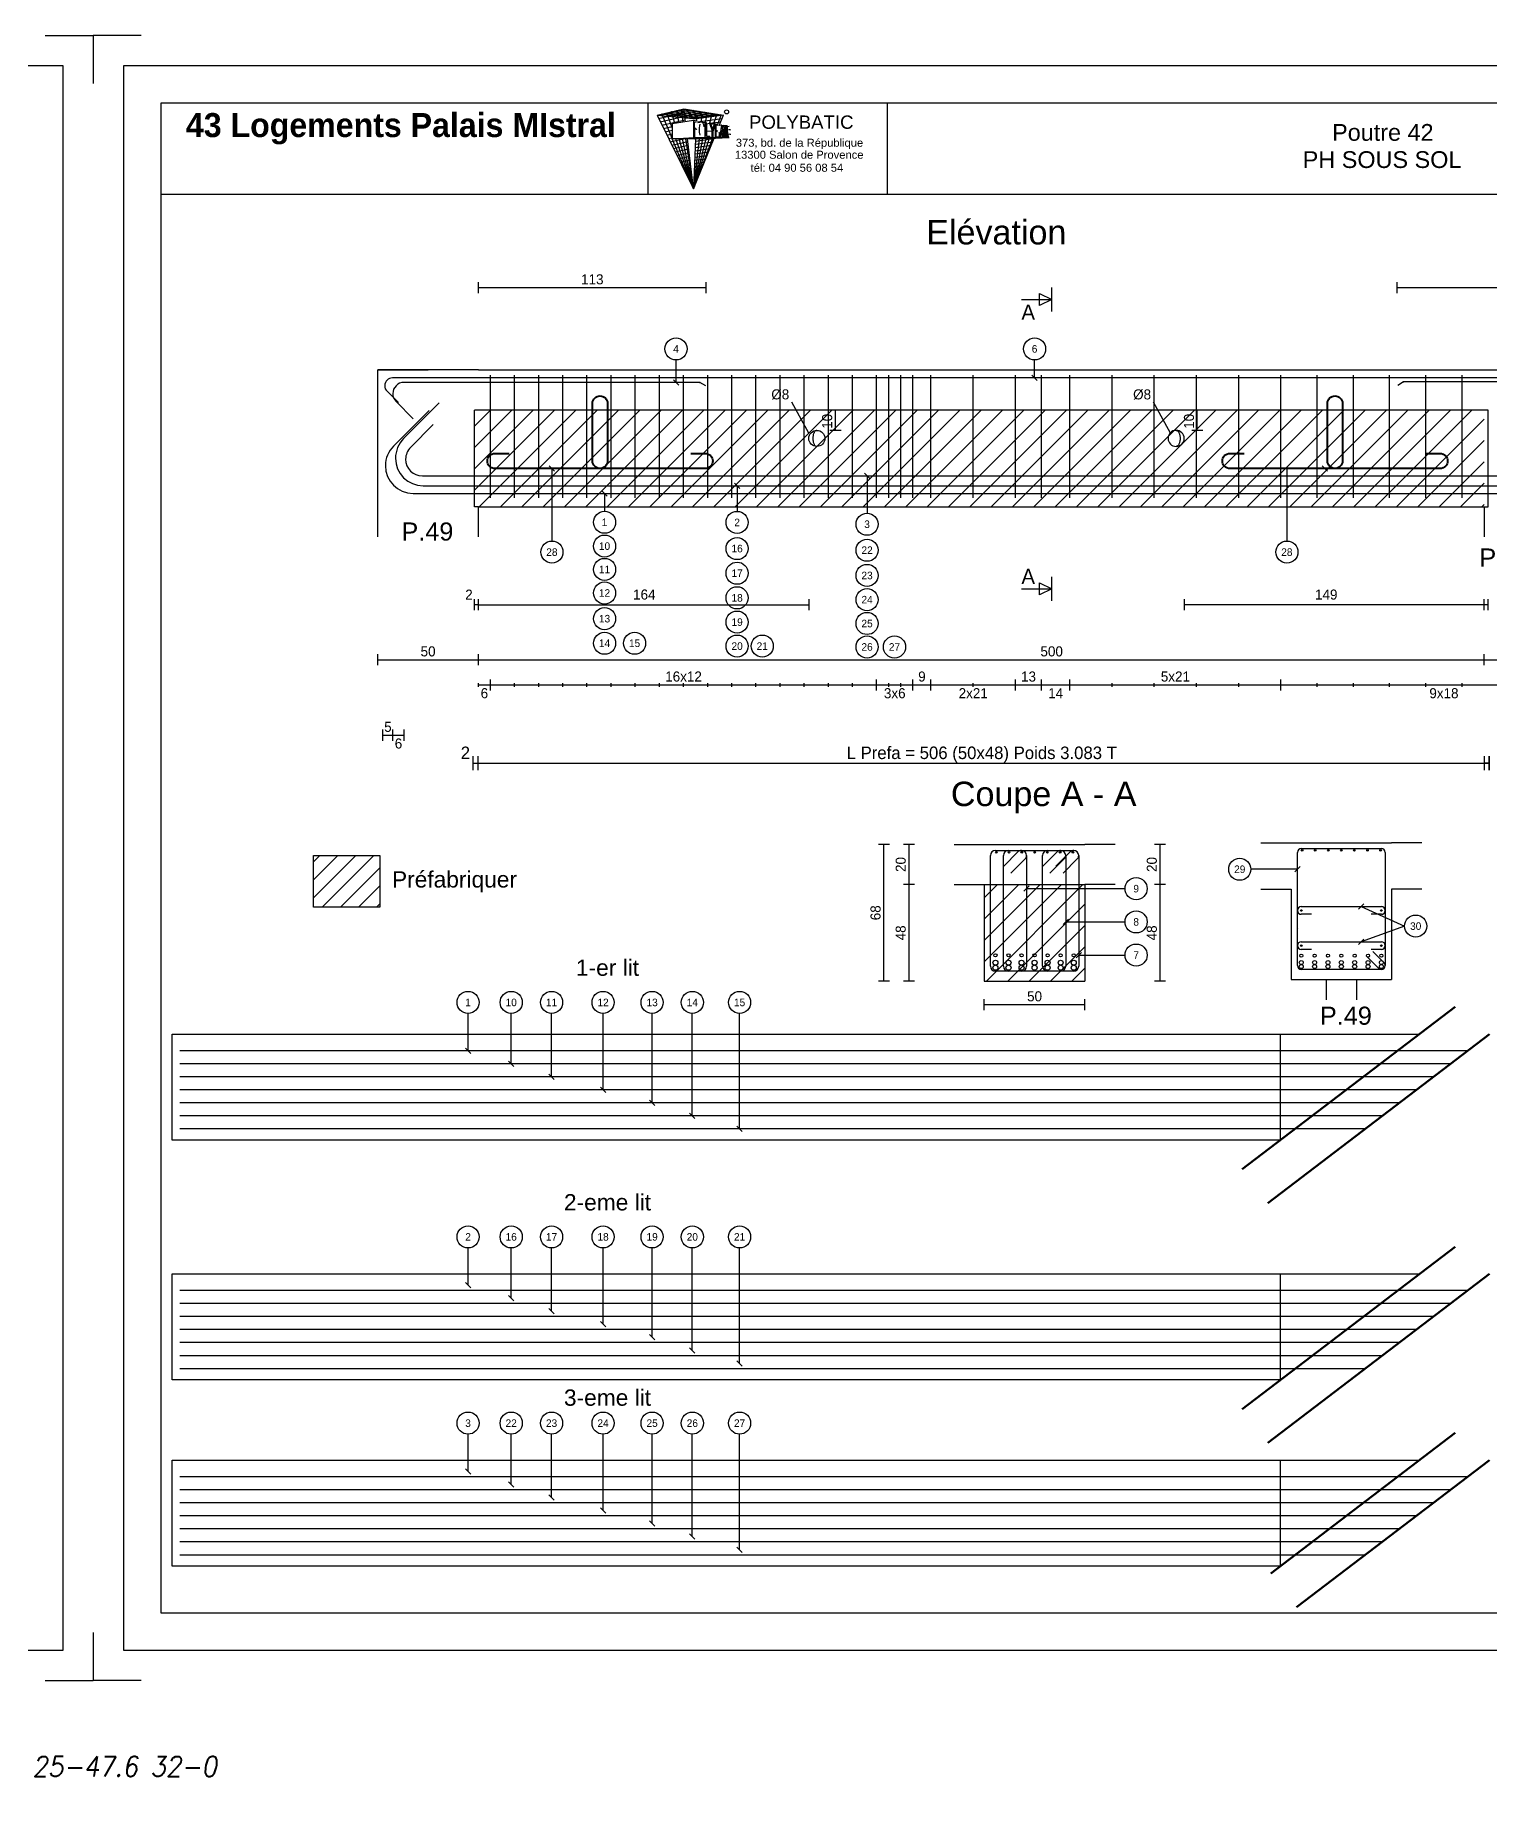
# Model space of a CAD drawing. Extents: x -12912 to 27386, y 1818 to 8189.
# Drawn here: x 22699 to 23422, y 3103 to 3986 of the extents above; entities that cross this region are included whole.
import ezdxf
from ezdxf.enums import TextEntityAlignment as Align

# ---------------------------------------------------------------- set-up
doc = ezdxf.new("R2010")
doc.units = 0
doc.header["$MEASUREMENT"] = 0
doc.linetypes.add('CONTINUE', pattern=[0])
doc.linetypes.add('MEDIUM_DASH', pattern=[0.5, 0.35, -0.15])
doc.layers.get('0').update_dxf_attribs({"linetype": 'CONTINUOUS'})
for name, color, linetype in [('1', 7, 'CONTINUOUS'), ('104', 7, 'CONTINUOUS'), ('173', 7, 'CONTINUOUS'), ('5', 7, 'CONTINUOUS'), ('6', 7, 'CONTINUOUS'), ('7', 7, 'CONTINUOUS'), ('GO-CARTOUCHE', 7, 'CONTINUOUS'), ('GO-TEXTE', 9, 'CONTINUOUS'), ('PYC-HACHURE', 7, 'CONTINUOUS'), ('RDC COFFRAGE', 7, 'CONTINUOUS'), ('STR_TXT', 102, 'CONTINUOUS')]:
    doc.layers.add(name, color=color, linetype=linetype)
doc.layers.add('PYC- HACHURES', color=7, linetype='CONTINUOUS', lineweight=18)
doc.layers.add('STR_VOILES', color=6, linetype='CONTINUOUS', lineweight=70)
doc.styles.add('ARIAL', font='ARIAL.TTF')
doc.styles.add('Tableau', font='romans.shx', dxfattribs={"width": 0.9, "oblique": 10})
doc.styles.add('TEXTEBA', font='ARIAL.TTF')
pattern_1 = [(45, (-772.6715, -0.885), (-5.3033009, 5.3033009), [])]

# ---------------------------------------------------------------- blocks, each defined once
blk = doc.blocks.new('A$C20507BFC')
at = {"layer": 'RDC COFFRAGE', "color": 5, "linetype": 'CONTINUE', "lineweight": 40, "ltscale": 0.01}
for points in [[(56, 36.05), (56, 36.05)], [(52.25, 32.3), (52.25, 3.75)], [(59.75, 3.75), (59.75, 32.3)], [(0, 3.75), (0, 3.75)], [(10.84, 7.49), (3.75, 7.49)], [(108.25, 7.49), (101.16, 7.49)], [(112, 3.75), (112, 3.75)], [(3.75, 0), (56, 0)], [(56, 0), (108.25, 0)]]:
    blk.add_lwpolyline(points, dxfattribs=at)
for centre, start, end in [((56, 32.3), 90, 180), ((56, 32.3), 0, 90), ((3.75, 3.75), 90, 180), ((3.75, 3.75), 180, 270), ((56, 3.75), 180, 270), ((56, 3.75), 270, 0), ((108.25, 3.75), 0, 90), ((108.25, 3.75), 270, 0)]:
    blk.add_arc(centre, 3.75, start, end, dxfattribs=at)
blk = doc.blocks.new('A$C2346579C')
at = {"layer": '173', "color": 173}
for points in [[(0, 1.9), (0, 1.9)], [(1.9, 3.8), (41.69, 3.8)], [(43.59, 1.9), (43.59, 1.9)], [(6.9, 0), (1.9, 0)], [(41.69, 0), (36.69, 0)]]:
    blk.add_lwpolyline(points, dxfattribs=at)
for centre, start, end in [((1.9, 1.9), 90, 180), ((1.9, 1.9), 180, 270), ((41.69, 1.9), 0, 90), ((41.69, 1.9), 270, 0)]:
    blk.add_arc(centre, 1.9, start, end, dxfattribs=at)
blk = doc.blocks.new('A$C5E66155F')
at = {"layer": '7', "color": 7}
for points in [[(2.01, 4.39), (2, 4)], [(2, 4), (2.01, 3.61)], [(2.04, 4.78), (2.01, 4.39)], [(2.01, 3.61), (2.04, 3.22)], [(2.09, 5.16), (2.04, 4.78)], [(2.04, 3.22), (2.09, 2.84)], [(2.15, 5.53), (2.09, 5.16)], [(2.09, 2.84), (2.15, 2.47)], [(2.24, 5.89), (2.15, 5.53)], [(2.15, 2.47), (2.24, 2.11)], [(2.34, 6.22), (2.24, 5.89)], [(2.24, 2.11), (2.34, 1.78)], [(2.45, 6.54), (2.34, 6.22)], [(2.34, 1.78), (2.45, 1.46)], [(2.59, 6.83), (2.45, 6.54)], [(2.45, 1.46), (2.59, 1.17)], [(2.73, 7.09), (2.59, 6.83)], [(2.59, 1.17), (2.73, 0.91)], [(2.89, 7.33), (2.73, 7.09)], [(2.73, 0.91), (2.89, 0.67)], [(3.06, 7.53), (2.89, 7.33)], [(2.89, 0.67), (3.06, 0.47)], [(3.23, 7.7), (3.06, 7.53)], [(3.06, 0.47), (3.23, 0.3)], [(3.42, 7.83), (3.23, 7.7)], [(3.23, 0.3), (3.42, 0.17)], [(3.61, 7.92), (3.42, 7.83)], [(3.42, 0.17), (3.61, 0.08)], [(3.8, 7.98), (3.61, 7.92)], [(3.61, 0.08), (3.8, 0.02)], [(4, 8), (3.8, 7.98)], [(3.8, 0.02), (4, 0)]]:
    blk.add_lwpolyline(points, dxfattribs=at)
blk.add_circle((4, 4), 4, dxfattribs=at)
blk = doc.blocks.new('Smallsp')
at = {"layer": 'STR_TXT', "linetype": 'Continuous'}
for points in [[(0, 15), (0, -15)], [(-30, 0), (40, 0)]]:
    blk.add_lwpolyline(points, dxfattribs=at)
at = {"layer": 'STR_TXT', "linetype": 'Continuous', "style": 'Tableau', "oblique": 10, "width": 0.9}
for s, p in [('HA', (-23.6, 1.89)), ('AD', (-22.2, -13.94))]:
    blk.add_text(s, height=10, dxfattribs=at).set_placement(p)
for tag, p in [('SPAD', (1.4, 1.89)), ('SPHA', (1.4, -14.11))]:
    blk.add_attdef(tag, p, '', height=10, dxfattribs=at)

msp = doc.modelspace()

# ---------------------------------------------------------------- hatches: boundary and pattern name
at = {"layer": 'PYC- HACHURES', "lineweight": 15}
h = msp.add_hatch(dxfattribs=at)
h.set_pattern_fill('ANSI31', color=104, scale=60, style=0)
h.set_pattern_definition(pattern_1)
h.paths.add_polyline_path([(23419.486, 3751.261), (23419.486, 3799.261), (22917.486, 3799.261), (22917.486, 3751.261)])
h = msp.add_hatch(dxfattribs=at)
h.set_pattern_fill('ANSI31', color=104, scale=2, style=0)
h.set_pattern_definition([(45, (23042.8976, 5010.498), (-4.490128, 4.490128), [])])
h.paths.add_polyline_path([(22870.504, 3577.924), (22837.583, 3577.924), (22837.583, 3552.273), (22870.504, 3552.273)])
h = msp.add_hatch(dxfattribs=at)
h.set_pattern_fill('ANSI31', color=104, scale=60, style=0)
h.set_pattern_definition(pattern_1)
h.paths.add_polyline_path([(23220.986, 3563.503), (23170.986, 3563.503), (23170.986, 3515.503), (23220.986, 3515.503)])

# ---------------------------------------------------------------- linework, layer by layer
for p, q in [((22704.199, 3985.504), (22728.006, 3985.504)), ((22704.199, 3985.504), (22728.006, 3985.504)), ((22728.006, 3985.504), (22728.006, 3961.697)), ((22751.813, 3985.504), (22728.006, 3985.504)), ((22728.006, 3985.504), (22728.006, 3961.697)), ((22728.006, 3985.504), (22728.006, 3961.697)), ((22728.006, 3985.504), (22728.006, 3961.697)), ((22728.006, 3191.811), (22728.006, 3168.004)), ((22728.006, 3191.811), (22728.006, 3168.004)), ((22728.006, 3191.811), (22728.006, 3168.004)), ((22728.006, 3191.811), (22728.006, 3168.004)), ((22704.199, 3168.004), (22728.006, 3168.004)), ((22704.199, 3168.004), (22728.006, 3168.004)), ((22751.813, 3168.004), (22728.006, 3168.004))]:
    msp.add_line(p, q)
at = {"color": 7, "linetype": 'Continuous'}
for p, q in [((23341.002, 3516.265), (23341.002, 3506.293)), ((23355.964, 3516.265), (23355.964, 3506.293))]:
    msp.add_line(p, q, dxfattribs=at)
at = {"layer": '1', "color": 1}
for p, q in [((23411.298, 3480.956), (22771.116, 3480.956)), ((23402.792, 3474.473), (22771.116, 3474.473)), ((23394.286, 3467.99), (22771.116, 3467.99)), ((23385.78, 3461.506), (22771.116, 3461.506)), ((23377.274, 3455.023), (22771.116, 3455.023)), ((23368.768, 3448.54), (22771.116, 3448.54)), ((23360.262, 3442.056), (22771.116, 3442.056)), ((23411.298, 3361.782), (22771.116, 3361.782)), ((23402.792, 3355.298), (22771.116, 3355.298)), ((23394.286, 3348.815), (22771.116, 3348.815)), ((23385.78, 3342.332), (22771.116, 3342.332)), ((23377.274, 3335.848), (22771.116, 3335.848)), ((23368.768, 3329.365), (22771.116, 3329.365)), ((23360.262, 3322.882), (22771.116, 3322.882)), ((23411.298, 3269.201), (22771.116, 3269.201)), ((23402.792, 3262.718), (22771.116, 3262.718)), ((23394.286, 3256.234), (22771.116, 3256.234)), ((23385.78, 3249.751), (22771.116, 3249.751)), ((23377.274, 3243.268), (22771.116, 3243.268)), ((23368.768, 3236.784), (22771.116, 3236.784)), ((23360.262, 3230.301), (22771.116, 3230.301))]:
    msp.add_line(p, q, dxfattribs=at)
for points in [[(22899.991, 3802.862), (22882.314, 3785.184)], [(22894.991, 3799.112), (22877.314, 3781.434)], [(22897.081, 3792.094), (22885.767, 3780.78)], [(22873.286, 3771.711), (22873.286, 3771.711)], [(22878.286, 3775.461), (22878.286, 3775.461)], [(22883.336, 3774.911), (22883.336, 3774.911)], [(22891.636, 3766.611), (23500.336, 3766.611)], [(22892.036, 3761.711), (23499.936, 3761.711)], [(22887.036, 3757.961), (23504.936, 3757.961)]]:
    msp.add_lwpolyline(points, dxfattribs=at)
for centre, radius in [((23176.536, 3528.353), 0.8), ((23183.02, 3528.353), 0.8), ((23189.503, 3528.353), 0.8), ((23195.986, 3528.353), 0.8), ((23202.47, 3528.353), 0.8), ((23208.953, 3528.353), 0.8), ((23215.436, 3528.353), 0.8), ((23328.583, 3528.165), 0.8), ((23335.216, 3528.165), 0.8), ((23341.85, 3528.165), 0.8), ((23348.483, 3528.165), 0.8), ((23355.116, 3528.165), 0.8), ((23361.75, 3528.165), 0.8), ((23368.383, 3528.165), 0.8), ((23176.536, 3524.703), 1.25), ((23176.536, 3522.203), 1.25), ((23183.02, 3524.703), 1.25), ((23183.02, 3522.203), 1.25), ((23189.503, 3524.703), 1.25), ((23189.503, 3522.203), 1.25), ((23195.986, 3524.703), 1.25), ((23195.986, 3522.203), 1.25), ((23202.47, 3524.703), 1.25), ((23202.47, 3522.203), 1.25), ((23208.953, 3524.703), 1.25), ((23208.953, 3522.203), 1.25), ((23215.436, 3524.703), 1.25), ((23215.436, 3522.203), 1.25), ((23328.583, 3524.765), 1), ((23328.583, 3522.765), 1), ((23335.216, 3524.765), 1), ((23335.216, 3522.765), 1), ((23341.85, 3524.765), 1), ((23341.85, 3522.765), 1), ((23348.483, 3524.765), 1), ((23348.483, 3522.765), 1), ((23355.116, 3524.765), 1), ((23355.116, 3522.765), 1), ((23361.75, 3524.765), 1), ((23361.75, 3522.765), 1), ((23368.383, 3524.765), 1), ((23368.383, 3522.765), 1)]:
    msp.add_circle(centre, radius, dxfattribs=at)
for centre, radius, start, end in [((22892.036, 3775.461), 13.75, 135, 180), ((22887.036, 3771.711), 13.75, 135, 180), ((22891.636, 3774.911), 8.3, 135, 180), ((22887.036, 3771.711), 13.75, 180, 270), ((22892.036, 3775.461), 13.75, 180, 270), ((22891.636, 3774.911), 8.3, 180, 270)]:
    msp.add_arc(centre, radius, start, end, dxfattribs=at)
at = {"layer": '104', "color": 104}
for points in [[(23204.486, 3854.269), (23198.486, 3851.269), (23198.486, 3857.269), (23204.486, 3854.269)], [(23204.486, 3710.511), (23198.486, 3707.511), (23198.486, 3713.511), (23204.486, 3710.511)]]:
    msp.add_lwpolyline(points, close=True, dxfattribs=at)
for points in [[(23204.486, 3848.269), (23204.486, 3860.269)], [(23189.486, 3854.269), (23204.486, 3854.269)], [(23204.486, 3704.511), (23204.486, 3716.511)], [(23189.486, 3710.511), (23204.486, 3710.511)]]:
    msp.add_lwpolyline(points, dxfattribs=at)
at = {"layer": '173', "color": 173}
for points in [[(22872.936, 3811.461), (22872.936, 3811.461)], [(23515.136, 3815.361), (22876.836, 3815.361)], [(22925.486, 3755.711), (22925.486, 3816.761)], [(22937.486, 3755.711), (22937.486, 3816.761)], [(22949.486, 3755.711), (22949.486, 3816.761)], [(22961.486, 3755.711), (22961.486, 3816.761)], [(22973.486, 3755.711), (22973.486, 3816.761)], [(22985.486, 3755.711), (22985.486, 3816.761)], [(22997.486, 3755.711), (22997.486, 3816.761)], [(23009.486, 3755.711), (23009.486, 3816.761)], [(23021.486, 3755.711), (23021.486, 3816.761)], [(23033.486, 3755.711), (23033.486, 3816.761)], [(23045.486, 3755.711), (23045.486, 3816.761)], [(23057.486, 3755.711), (23057.486, 3816.761)], [(23069.486, 3755.711), (23069.486, 3816.761)], [(23081.486, 3755.711), (23081.486, 3816.761)], [(23093.486, 3755.711), (23093.486, 3816.761)], [(23105.486, 3755.711), (23105.486, 3816.761)], [(23117.486, 3755.711), (23117.486, 3816.761)], [(23123.486, 3755.711), (23123.486, 3816.761)], [(23129.486, 3755.711), (23129.486, 3816.761)], [(23135.486, 3755.711), (23135.486, 3816.761)], [(23144.486, 3755.711), (23144.486, 3816.761)], [(23165.486, 3755.711), (23165.486, 3816.761)], [(23186.486, 3755.711), (23186.486, 3816.761)], [(23199.486, 3755.711), (23199.486, 3816.761)], [(23213.486, 3755.711), (23213.486, 3816.761)], [(23234.486, 3755.711), (23234.486, 3816.761)], [(23255.486, 3755.711), (23255.486, 3816.761)], [(23276.486, 3755.711), (23276.486, 3816.761)], [(23297.486, 3755.711), (23297.486, 3816.761)], [(23318.486, 3755.711), (23318.486, 3816.761)], [(23336.486, 3755.711), (23336.486, 3816.761)], [(23354.486, 3755.711), (23354.486, 3816.761)], [(23372.486, 3755.711), (23372.486, 3816.761)], [(23390.486, 3755.711), (23390.486, 3816.761)], [(23408.486, 3755.711), (23408.486, 3816.761)], [(22874.079, 3808.704), (22879.736, 3803.047)], [(23174.036, 3522.953), (23174.036, 3578.003)], [(23176.536, 3580.503), (23215.436, 3580.503)], [(23180.52, 3522.953), (23180.52, 3578.003)], [(23180.664, 3572.7), (23187.735, 3579.771)], [(23183.02, 3580.503), (23189.503, 3580.503)], [(23191.271, 3576.235), (23184.2, 3569.164)], [(23189.503, 3580.503), (23189.503, 3580.503)], [(23192.003, 3578.003), (23192.003, 3522.953)], [(23192.003, 3578.003), (23192.003, 3578.003)], [(23199.97, 3522.953), (23199.97, 3578.003)], [(23200.114, 3572.7), (23207.185, 3579.771)], [(23202.47, 3580.503), (23208.953, 3580.503)], [(23210.721, 3576.235), (23203.65, 3569.164)], [(23206.598, 3572.7), (23213.669, 3579.771)], [(23208.953, 3580.503), (23208.953, 3580.503)], [(23217.204, 3576.235), (23210.133, 3569.164)], [(23211.453, 3578.003), (23211.453, 3522.953)], [(23211.453, 3578.003), (23211.453, 3578.003)], [(23215.436, 3580.503), (23215.436, 3580.503)], [(23217.936, 3578.003), (23217.936, 3522.953)], [(23217.936, 3578.003), (23217.936, 3578.003)], [(23326.683, 3523.265), (23326.683, 3579.465)], [(23328.583, 3581.365), (23368.383, 3581.365)], [(23335.216, 3581.365), (23335.216, 3581.365)], [(23341.85, 3581.365), (23341.85, 3581.365)], [(23348.483, 3581.365), (23348.483, 3581.365)], [(23355.116, 3581.365), (23355.116, 3581.365)], [(23361.75, 3581.365), (23361.75, 3581.365)], [(23368.383, 3581.365), (23368.383, 3581.365)], [(23370.283, 3579.465), (23370.283, 3523.265)], [(23370.283, 3579.465), (23370.283, 3579.465)], [(23327.357, 3541.576), (23327.357, 3541.576)], [(23369.726, 3524.609), (23364.07, 3530.266)], [(23215.436, 3520.453), (23176.536, 3520.453)], [(23189.503, 3520.453), (23183.02, 3520.453)], [(23208.953, 3520.453), (23202.47, 3520.453)], [(23368.383, 3521.365), (23328.583, 3521.365)], [(23335.216, 3521.365), (23335.216, 3521.365)], [(23341.85, 3521.365), (23341.85, 3521.365)], [(23348.483, 3521.365), (23348.483, 3521.365)], [(23355.116, 3521.365), (23355.116, 3521.365)], [(23361.383, 3527.579), (23367.039, 3521.922)], [(23361.75, 3521.365), (23361.75, 3521.365)]]:
    msp.add_lwpolyline(points, dxfattribs=at)
for centre in [(23176.936, 3579.603), (23183.286, 3579.603), (23189.636, 3579.603), (23195.986, 3579.603), (23202.336, 3579.603), (23208.686, 3579.603), (23215.036, 3579.603), (23328.983, 3580.565), (23335.483, 3580.565), (23341.983, 3580.565), (23348.483, 3580.565), (23354.983, 3580.565), (23361.483, 3580.565), (23367.983, 3580.565), (23328.583, 3550.639), (23368.373, 3550.639), (23328.583, 3533.201), (23368.373, 3533.201)]:
    msp.add_circle(centre, 0.4, dxfattribs=at)
for centre, radius, start, end in [((22876.836, 3811.461), 3.9, 90, 180), ((22876.836, 3811.461), 3.9, 180, 225), ((23176.536, 3578.003), 2.5, 90, 180), ((23183.02, 3578.003), 2.5, 90, 180), ((23189.503, 3578.003), 2.5, 90, 135), ((23189.503, 3578.003), 2.5, 0, 90), ((23189.503, 3578.003), 2.5, 315, 0), ((23202.47, 3578.003), 2.5, 90, 180), ((23208.953, 3578.003), 2.5, 90, 135), ((23208.953, 3578.003), 2.5, 0, 90), ((23208.953, 3578.003), 2.5, 315, 0), ((23215.436, 3578.003), 2.5, 90, 135), ((23215.436, 3578.003), 2.5, 0, 90), ((23215.436, 3578.003), 2.5, 315, 0), ((23328.583, 3579.465), 1.9, 90, 180), ((23368.383, 3579.465), 1.9, 0, 90), ((23176.536, 3522.953), 2.5, 180, 270), ((23183.02, 3522.953), 2.5, 180, 270), ((23189.503, 3522.953), 2.5, 270, 0), ((23202.47, 3522.953), 2.5, 180, 270), ((23208.953, 3522.953), 2.5, 270, 0), ((23215.436, 3522.953), 2.5, 270, 0), ((23328.583, 3523.265), 1.9, 180, 270), ((23368.383, 3523.265), 1.9, 225, 270), ((23368.383, 3523.265), 1.9, 270, 0), ((23368.383, 3523.265), 1.9, 0, 45)]:
    msp.add_arc(centre, radius, start, end, dxfattribs=at)
at = {"layer": '5', "color": 5}
for p, q in [((23075.084, 3803.387), (23083.572, 3788.002)), ((23254.95, 3803.387), (23263.438, 3788.002)), ((23083.751, 3705.367), (23083.751, 3699.867)), ((23270.352, 3705.367), (23270.352, 3699.867)), ((22919.486, 3702.617), (22917.486, 3702.617)), ((22919.486, 3702.617), (23083.751, 3702.617)), ((23419.486, 3702.617), (23270.352, 3702.617)), ((23421.486, 3702.617), (23419.486, 3702.617))]:
    msp.add_line(p, q, dxfattribs=at)
for points in [[(22919.486, 3857.428), (22919.486, 3862.928)], [(22919.486, 3860.178), (23032.783, 3860.178)], [(23032.783, 3857.428), (23032.783, 3862.928)], [(23376.19, 3857.428), (23376.19, 3862.928)], [(23376.19, 3860.178), (23489.486, 3860.178)], [(23029.504, 3813.111), (22882.536, 3813.111)], [(23032.483, 3811.392), (23029.504, 3813.111)], [(23379.469, 3813.311), (23376.49, 3811.592)], [(23509.436, 3813.311), (23379.469, 3813.311)], [(22876.936, 3807.511), (22876.936, 3807.511)], [(22878.577, 3803.552), (22887.062, 3795.066)], [(23099.766, 3799.261), (23094.266, 3799.261)], [(23097.016, 3789.261), (23097.016, 3799.261)], [(23279.632, 3799.261), (23274.132, 3799.261)], [(23276.882, 3789.261), (23276.882, 3799.261)], [(23099.766, 3789.261), (23094.266, 3789.261)], [(23279.632, 3789.261), (23274.132, 3789.261)], [(22917.486, 3699.867), (22917.486, 3705.367)], [(22919.486, 3699.867), (22919.486, 3705.367)], [(23419.486, 3699.867), (23419.486, 3705.367)], [(23421.486, 3699.867), (23421.486, 3705.367)], [(22869.486, 3672.52), (22869.486, 3678.02)], [(22869.486, 3675.27), (22919.486, 3675.27)], [(22919.486, 3672.52), (22919.486, 3678.02)], [(22919.486, 3675.27), (23489.486, 3675.27)], [(23419.486, 3672.52), (23419.486, 3678.02)], [(22919.486, 3661.854), (22919.486, 3663.687)], [(22919.486, 3662.77), (22925.486, 3662.77)], [(22925.486, 3660.02), (22925.486, 3665.52)], [(22925.486, 3661.854), (22925.486, 3663.687)], [(22925.486, 3662.77), (22937.486, 3662.77)], [(22925.486, 3662.77), (23117.486, 3662.77)], [(22937.486, 3661.854), (22937.486, 3663.687)], [(22937.486, 3662.77), (22949.486, 3662.77)], [(22949.486, 3661.854), (22949.486, 3663.687)], [(22949.486, 3662.77), (22961.486, 3662.77)], [(22961.486, 3661.854), (22961.486, 3663.687)], [(22961.486, 3662.77), (22973.486, 3662.77)], [(22973.486, 3661.854), (22973.486, 3663.687)], [(22973.486, 3662.77), (22985.486, 3662.77)], [(22985.486, 3661.854), (22985.486, 3663.687)], [(22985.486, 3662.77), (22997.486, 3662.77)], [(22997.486, 3661.854), (22997.486, 3663.687)], [(22997.486, 3662.77), (23009.486, 3662.77)], [(23009.486, 3661.854), (23009.486, 3663.687)], [(23009.486, 3662.77), (23021.486, 3662.77)], [(23021.486, 3661.854), (23021.486, 3663.687)], [(23021.486, 3662.77), (23033.486, 3662.77)], [(23033.486, 3661.854), (23033.486, 3663.687)], [(23033.486, 3662.77), (23045.486, 3662.77)], [(23045.486, 3661.854), (23045.486, 3663.687)], [(23045.486, 3662.77), (23057.486, 3662.77)], [(23057.486, 3661.854), (23057.486, 3663.687)], [(23057.486, 3662.77), (23069.486, 3662.77)], [(23069.486, 3661.854), (23069.486, 3663.687)], [(23069.486, 3662.77), (23081.486, 3662.77)], [(23081.486, 3661.854), (23081.486, 3663.687)], [(23081.486, 3662.77), (23093.486, 3662.77)], [(23093.486, 3661.854), (23093.486, 3663.687)], [(23093.486, 3662.77), (23105.486, 3662.77)], [(23105.486, 3661.854), (23105.486, 3663.687)], [(23105.486, 3662.77), (23117.486, 3662.77)], [(23117.486, 3660.02), (23117.486, 3665.52)], [(23117.486, 3661.854), (23117.486, 3663.687)], [(23117.486, 3662.77), (23123.486, 3662.77)], [(23117.486, 3662.77), (23135.486, 3662.77)], [(23123.486, 3661.854), (23123.486, 3663.687)], [(23123.486, 3662.77), (23129.486, 3662.77)], [(23129.486, 3661.854), (23129.486, 3663.687)], [(23129.486, 3662.77), (23135.486, 3662.77)], [(23135.486, 3660.02), (23135.486, 3665.52)], [(23135.486, 3661.854), (23135.486, 3663.687)], [(23135.486, 3662.77), (23144.486, 3662.77)], [(23144.486, 3660.02), (23144.486, 3665.52)], [(23144.486, 3661.854), (23144.486, 3663.687)], [(23144.486, 3662.77), (23165.486, 3662.77)], [(23144.486, 3662.77), (23186.486, 3662.77)], [(23165.486, 3661.854), (23165.486, 3663.687)], [(23165.486, 3662.77), (23186.486, 3662.77)], [(23186.486, 3660.02), (23186.486, 3665.52)], [(23186.486, 3661.854), (23186.486, 3663.687)], [(23186.486, 3662.77), (23199.486, 3662.77)], [(23199.486, 3660.02), (23199.486, 3665.52)], [(23199.486, 3661.854), (23199.486, 3663.687)], [(23199.486, 3662.77), (23213.486, 3662.77)], [(23213.486, 3660.02), (23213.486, 3665.52)], [(23213.486, 3661.854), (23213.486, 3663.687)], [(23213.486, 3662.77), (23234.486, 3662.77)], [(23213.486, 3662.77), (23318.486, 3662.77)], [(23234.486, 3661.854), (23234.486, 3663.687)], [(23234.486, 3662.77), (23255.486, 3662.77)], [(23255.486, 3661.854), (23255.486, 3663.687)], [(23255.486, 3662.77), (23276.486, 3662.77)], [(23276.486, 3661.854), (23276.486, 3663.687)], [(23276.486, 3662.77), (23297.486, 3662.77)], [(23297.486, 3661.854), (23297.486, 3663.687)], [(23297.486, 3662.77), (23318.486, 3662.77)], [(23318.486, 3660.02), (23318.486, 3665.52)], [(23318.486, 3661.854), (23318.486, 3663.687)], [(23318.486, 3662.77), (23336.486, 3662.77)], [(23318.486, 3662.77), (23480.486, 3662.77)], [(23336.486, 3661.854), (23336.486, 3663.687)], [(23336.486, 3662.77), (23354.486, 3662.77)], [(23354.486, 3661.854), (23354.486, 3663.687)], [(23354.486, 3662.77), (23372.486, 3662.77)], [(23372.486, 3661.854), (23372.486, 3663.687)], [(23372.486, 3662.77), (23390.486, 3662.77)], [(23390.486, 3661.854), (23390.486, 3663.687)], [(23390.486, 3662.77), (23408.486, 3662.77)], [(23408.486, 3661.854), (23408.486, 3663.687)], [(23408.486, 3662.77), (23426.486, 3662.77)], [(22872.036, 3635.02), (22872.036, 3640.52)], [(22872.036, 3637.77), (22877.036, 3637.77)], [(22877.036, 3635.02), (22877.036, 3640.52)], [(22877.036, 3637.77), (22882.536, 3637.77)], [(22882.536, 3635.02), (22882.536, 3640.52)], [(23123.82, 3583.503), (23118.32, 3583.503)], [(23121.07, 3515.503), (23121.07, 3583.503)], [(23136.32, 3583.503), (23130.82, 3583.503)], [(23133.57, 3563.503), (23133.57, 3583.503)], [(23261.153, 3583.503), (23255.653, 3583.503)], [(23258.403, 3563.503), (23258.403, 3583.503)], [(23136.32, 3563.503), (23130.82, 3563.503)], [(23133.57, 3515.503), (23133.57, 3563.503)], [(23261.153, 3563.503), (23255.653, 3563.503)], [(23258.403, 3515.503), (23258.403, 3563.503)], [(23123.82, 3515.503), (23118.32, 3515.503)], [(23136.32, 3515.503), (23130.82, 3515.503)], [(23261.153, 3515.503), (23255.653, 3515.503)], [(23170.986, 3501.086), (23170.986, 3506.586)], [(23170.986, 3503.836), (23220.986, 3503.836)], [(23220.986, 3501.086), (23220.986, 3506.586)]]:
    msp.add_lwpolyline(points, dxfattribs=at)
for start, end in [(90, 180), (180, 225)]:
    msp.add_arc((22882.536, 3807.511), 5.6, start, end, dxfattribs=at)
for p in [(23029.504, 3813.111), (23379.469, 3813.311)]:
    msp.add_point(p, dxfattribs=at)
at = {"layer": '6', "color": 6}
for points in [[(23017.758, 3813.111), (23017.758, 3824.261)], [(23195.986, 3815.361), (23195.986, 3824.261)], [(23016.432, 3814.437), (23019.084, 3811.786)], [(23194.661, 3816.687), (23197.312, 3814.036)], [(22957.369, 3768.974), (22954.717, 3771.626)], [(22956.043, 3770.3), (22956.043, 3734.261)], [(23114.042, 3765.286), (23111.39, 3767.937)], [(23321.407, 3770.3), (23321.407, 3734.261)], [(23341.607, 3768.974), (23338.956, 3771.626)], [(22983.532, 3756.636), (22980.88, 3759.287)], [(23049.449, 3760.386), (23046.798, 3763.037)], [(23048.123, 3761.711), (23048.123, 3749.012)], [(23112.716, 3766.611), (23112.716, 3748.108)], [(22982.206, 3757.961), (22982.206, 3749.089)], [(23326.683, 3571.13), (23303.483, 3571.13)], [(23325.357, 3569.804), (23328.009, 3572.456)], [(23193.329, 3562.814), (23190.677, 3560.162)], [(23192.003, 3561.488), (23240.986, 3561.488)], [(23359.689, 3553.865), (23357.037, 3551.213)], [(23358.363, 3552.539), (23379.957, 3542.781)], [(23212.779, 3546.299), (23210.127, 3543.647)], [(23211.453, 3544.973), (23240.986, 3544.973)], [(23379.957, 3542.781), (23358.325, 3535.101)], [(23219.262, 3529.784), (23216.611, 3527.132)], [(23359.689, 3536.427), (23357.037, 3533.776)], [(23217.936, 3528.458), (23240.986, 3528.458)], [(22914.366, 3480.956), (22914.366, 3499.441)], [(22935.805, 3474.473), (22935.805, 3499.441)], [(22955.875, 3467.99), (22955.875, 3499.441)], [(22981.484, 3461.506), (22981.484, 3499.441)], [(23005.871, 3455.023), (23005.871, 3499.441)], [(23025.851, 3448.54), (23025.851, 3499.441)], [(23049.343, 3442.056), (23049.343, 3499.441)], [(22915.692, 3479.631), (22913.041, 3482.282)], [(22937.131, 3473.147), (22934.479, 3475.799)], [(22957.201, 3466.664), (22954.549, 3469.315)], [(22982.809, 3460.181), (22980.158, 3462.832)], [(23007.197, 3453.697), (23004.546, 3456.349)], [(23027.177, 3447.214), (23024.525, 3449.865)], [(23050.669, 3440.731), (23048.017, 3443.382)], [(22914.366, 3364.44), (22914.366, 3382.925)], [(22935.805, 3357.957), (22935.805, 3382.925)], [(22955.875, 3351.474), (22955.875, 3382.925)], [(22981.484, 3344.99), (22981.484, 3382.925)], [(23005.871, 3338.507), (23005.871, 3382.925)], [(23025.851, 3332.024), (23025.851, 3382.925)], [(23049.343, 3325.54), (23049.343, 3382.925)], [(22915.692, 3363.114), (22913.041, 3365.766)], [(22937.131, 3356.631), (22934.479, 3359.283)], [(22957.201, 3350.148), (22954.549, 3352.799)], [(22982.809, 3343.664), (22980.158, 3346.316)], [(23007.197, 3337.181), (23004.546, 3339.833)], [(23027.177, 3330.698), (23024.525, 3333.349)], [(23050.669, 3324.214), (23048.017, 3326.866)], [(22914.366, 3271.86), (22914.366, 3290.345)], [(22935.805, 3265.376), (22935.805, 3290.345)], [(22955.875, 3258.893), (22955.875, 3290.345)], [(22981.484, 3252.41), (22981.484, 3290.345)], [(23005.871, 3245.926), (23005.871, 3290.345)], [(23025.851, 3239.443), (23025.851, 3290.345)], [(23049.343, 3232.96), (23049.343, 3290.345)], [(22915.692, 3270.534), (22913.041, 3273.185)], [(22937.131, 3264.05), (22934.479, 3266.702)], [(22957.201, 3257.567), (22954.549, 3260.219)], [(22982.809, 3251.084), (22980.158, 3253.735)], [(23007.197, 3244.6), (23004.546, 3247.252)], [(23027.177, 3238.117), (23024.525, 3240.769)], [(23050.669, 3231.634), (23048.017, 3234.285)]]:
    msp.add_lwpolyline(points, dxfattribs=at)
for centre in [(23017.758, 3829.761), (23195.986, 3829.761), (22982.206, 3743.589), (23048.123, 3743.512), (23112.716, 3742.608), (22956.043, 3728.761), (22982.206, 3731.735), (23048.123, 3730.528), (23112.716, 3729.696), (23321.407, 3728.761), (22982.206, 3720.129), (23048.123, 3718.276), (23112.716, 3717.142), (22982.206, 3708.433), (23048.123, 3706.024), (23112.716, 3705.111), (22982.206, 3695.661), (23048.123, 3693.954), (23112.716, 3693.274), (22982.206, 3683.457), (22997.148, 3683.457), (23048.123, 3682.04), (23060.617, 3682.04), (23112.716, 3681.618), (23126.352, 3681.618), (23297.983, 3571.13), (23246.486, 3561.488), (23246.486, 3544.973), (23385.456, 3542.867), (23246.486, 3528.458), (22914.366, 3504.941), (22935.805, 3504.941), (22955.875, 3504.941), (22981.484, 3504.941), (23005.871, 3504.941), (23025.851, 3504.941), (23049.343, 3504.941), (22914.366, 3388.425), (22935.805, 3388.425), (22955.875, 3388.425), (22981.484, 3388.425), (23005.871, 3388.425), (23025.851, 3388.425), (23049.343, 3388.425), (22914.366, 3295.845), (22935.805, 3295.845), (22955.875, 3295.845), (22981.484, 3295.845), (23005.871, 3295.845), (23025.851, 3295.845), (23049.343, 3295.845)]:
    msp.add_circle(centre, 5.5, dxfattribs=at)
at = {"layer": '7', "color": 7, "linetype": 'Continuous'}
msp.add_line((23419.486, 3751.261), (23419.486, 3736.261), dxfattribs=at)
at = {"layer": '7', "color": 7}
for p, q in [((22767.316, 3489.165), (23387.316, 3489.165)), ((22767.316, 3436.506), (22767.316, 3489.165)), ((23318.229, 3436.506), (23318.229, 3489.165)), ((23318.229, 3436.506), (22767.316, 3436.506)), ((22767.316, 3369.99), (23387.316, 3369.99)), ((22767.316, 3317.332), (22767.316, 3369.99)), ((23318.229, 3317.332), (23318.229, 3369.99)), ((23318.229, 3317.332), (22767.316, 3317.332)), ((22767.316, 3277.41), (23387.316, 3277.41)), ((22767.316, 3224.751), (22767.316, 3277.41)), ((23318.229, 3224.751), (23318.229, 3277.41)), ((23318.229, 3224.751), (22767.316, 3224.751))]:
    msp.add_line(p, q, dxfattribs=at)
for points in [[(22919.486, 3819.261), (22869.486, 3819.261)], [(22869.486, 3736.261), (22869.486, 3819.261)], [(22869.486, 3819.261), (22894.486, 3819.261)], [(22919.486, 3819.261), (23489.486, 3819.261)], [(22869.486, 3736.261), (22869.486, 3751.261)], [(22919.486, 3736.261), (22919.486, 3751.261)], [(23155.986, 3583.503), (23170.986, 3583.503)], [(23170.986, 3583.503), (23220.986, 3583.503)], [(23235.986, 3583.503), (23220.986, 3583.503)], [(23308.483, 3584.265), (23323.483, 3584.265)], [(23323.483, 3584.265), (23373.483, 3584.265)], [(23388.483, 3584.265), (23373.483, 3584.265)], [(23155.986, 3563.503), (23170.986, 3563.503)], [(23170.986, 3563.503), (23170.986, 3515.503)], [(23235.986, 3563.503), (23220.986, 3563.503)], [(23220.986, 3563.503), (23220.986, 3515.503)], [(23308.483, 3561.265), (23323.483, 3561.265)], [(23323.483, 3561.265), (23323.483, 3516.265)], [(23388.483, 3561.265), (23373.483, 3561.265)], [(23373.483, 3561.265), (23373.483, 3516.265)], [(23170.986, 3515.503), (23220.986, 3515.503)], [(23323.483, 3516.265), (23373.483, 3516.265)]]:
    msp.add_lwpolyline(points, dxfattribs=at)
at = {"layer": '7', "color": 7, "linetype": 'Continuous'}
for points in [[(22919.486, 3751.261), (22917.486, 3751.261), (22917.486, 3799.261)], [(22919.486, 3751.261), (23421.486, 3751.261), (23421.486, 3799.261), (22917.486, 3799.261)]]:
    msp.add_lwpolyline(points, dxfattribs=at)
at = {"layer": '7', "color": 7}
msp.add_lwpolyline([(22837.583, 3577.924), (22870.504, 3577.924), (22870.504, 3552.273), (22837.583, 3552.273)], close=True, dxfattribs=at)
at = {"layer": '7', "color": 7, "linetype": 'MEDIUM_DASH'}
msp.add_lwpolyline([(23170.986, 3563.503), (23220.986, 3563.503)], dxfattribs=at)
at = {"layer": 'GO-CARTOUCHE', "color": 9, "linetype": 'CONTINUE'}
for p, q in [((23008.289, 3945.98), (23021.682, 3949.095)), ((23008.289, 3945.98), (23027.911, 3944.111)), ((23008.289, 3945.98), (23026.354, 3909.227)), ((23009.11, 3944.31), (23021.894, 3947.283)), ((23009.798, 3945.836), (23023.191, 3948.855)), ((23009.931, 3942.639), (23022.107, 3945.471)), ((23015.764, 3934.498), (23010.716, 3946.545)), ((23010.716, 3946.545), (23030.346, 3944.451)), ((23010.752, 3940.969), (23022.319, 3943.658)), ((23012.817, 3945.549), (23026.21, 3948.376)), ((23015.764, 3939.593), (23013.143, 3947.109)), ((23013.143, 3947.109), (23032.781, 3944.791)), ((23015.57, 3947.673), (23035.215, 3945.131)), ((23017.207, 3941.839), (23015.57, 3947.673)), ((23015.836, 3945.261), (23029.228, 3947.897)), ((23019.302, 3942.147), (23017.997, 3948.238)), ((23017.997, 3948.238), (23037.65, 3945.47)), ((23018.855, 3944.974), (23032.246, 3947.418)), ((23021.375, 3942.452), (23020.424, 3948.802)), ((23020.424, 3948.802), (23040.084, 3945.81)), ((23022.442, 3942.609), (23021.682, 3949.095)), ((23021.682, 3949.095), (23041.305, 3945.98)), ((23021.874, 3944.686), (23035.265, 3946.939)), ((23024.892, 3944.399), (23038.283, 3946.46)), ((23026.402, 3944.255), (23039.792, 3946.22)), ((23027.911, 3944.111), (23027.86, 3942.949)), ((23041.305, 3945.98), (23027.911, 3944.111)), ((23028.346, 3942.596), (23040.625, 3944.31)), ((23030.346, 3944.451), (23030.123, 3942.485)), ((23032.781, 3944.791), (23032.24, 3942.264)), ((23035.215, 3945.131), (23034.423, 3941.923)), ((23037.65, 3945.47), (23036.422, 3941.531)), ((23040.084, 3945.81), (23038.392, 3941.302)), ((23039.219, 3940.853), (23041.305, 3945.98)), ((23011.573, 3939.298), (23015.764, 3940.273)), ((23012.394, 3937.628), (23015.764, 3938.411)), ((23013.215, 3935.957), (23015.764, 3936.55)), ((23014.036, 3934.287), (23015.764, 3934.689)), ((23026.354, 3943.184), (23015.764, 3941.627)), ((23015.764, 3941.627), (23015.764, 3934.151)), ((23015.764, 3934.151), (23026.977, 3934.774)), ((23028.097, 3942.912), (23026.354, 3943.184)), ((23026.354, 3943.184), (23026.354, 3934.169)), ((23026.354, 3909.227), (23036.638, 3934.509)), ((23035.832, 3934.481), (23026.354, 3909.227)), ((23026.977, 3939.556), (23026.977, 3942.456)), ((23027.769, 3942.332), (23026.977, 3942.456)), ((23026.977, 3939.556), (23027.604, 3939.507)), ((23027.829, 3938.865), (23026.977, 3938.931)), ((23026.977, 3938.931), (23026.977, 3934.774)), ((23026.977, 3934.774), (23034.483, 3934.774)), ((23028.143, 3939.174), (23027.829, 3938.865)), ((23028.545, 3942.253), (23030.512, 3942.539)), ((23029.261, 3939.581), (23029.222, 3938.728)), ((23029.222, 3938.728), (23029.282, 3937.436)), ((23029.399, 3940.631), (23029.261, 3939.581)), ((23029.282, 3937.436), (23029.57, 3935.97)), ((23029.627, 3941.468), (23029.399, 3940.631)), ((23030.595, 3934.307), (23037.339, 3934.553)), ((23031.266, 3941.765), (23030.903, 3942.348)), ((23032.21, 3942.269), (23031.058, 3942.099)), ((23031.51, 3941.066), (23031.266, 3941.765)), ((23031.698, 3940.058), (23031.51, 3941.066)), ((23032.207, 3934.773), (23037.353, 3934.774)), ((23032.21, 3934.774), (23032.21, 3942.275)), ((23032.833, 3942.171), (23032.21, 3942.269)), ((23032.833, 3935.397), (23032.833, 3942.171)), ((23032.833, 3941.654), (23034.394, 3941.869)), ((23032.833, 3941.654), (23032.833, 3935.397)), ((23032.833, 3937.932), (23035.663, 3938.18)), ((23032.833, 3935.397), (23034.483, 3935.392)), ((23032.833, 3935.397), (23034.483, 3935.397)), ((23034.373, 3941.93), (23035.663, 3938.18)), ((23034.93, 3941.843), (23034.373, 3941.93)), ((23034.394, 3941.869), (23035.663, 3938.18)), ((23034.483, 3934.774), (23034.483, 3935.397)), ((23034.483, 3934.774), (23035.667, 3934.774)), ((23034.606, 3941.894), (23039.946, 3942.639)), ((23034.93, 3941.843), (23035.958, 3938.856)), ((23036.683, 3941.569), (23035.104, 3941.337)), ((23035.663, 3934.774), (23035.663, 3938.18)), ((23035.663, 3935.392), (23035.667, 3934.774)), ((23035.667, 3934.774), (23036.286, 3934.774)), ((23036.683, 3941.569), (23035.958, 3938.856)), ((23037.178, 3941.492), (23036.286, 3938.156)), ((23036.286, 3934.782), (23036.29, 3938.168)), ((23036.286, 3934.774), (23036.286, 3938.156)), ((23036.29, 3938.168), (23037.16, 3941.423)), ((23037.178, 3941.492), (23036.683, 3941.569)), ((23037.16, 3941.423), (23037.345, 3941.451)), ((23037.345, 3941.466), (23037.164, 3941.439)), ((23037.339, 3934.78), (23042.736, 3934.78)), ((23037.34, 3934.553), (23044.18, 3934.772)), ((23037.345, 3934.774), (23037.345, 3941.466)), ((23038.552, 3941.277), (23037.345, 3941.466)), ((23037.345, 3934.774), (23038.666, 3934.774)), ((23038.484, 3940.846), (23037.781, 3940.956)), ((23037.781, 3938.332), (23037.781, 3940.956)), ((23037.781, 3938.332), (23038.35, 3938.288)), ((23037.781, 3937.895), (23038.316, 3937.853)), ((23037.781, 3935.21), (23037.781, 3937.895)), ((23037.781, 3935.21), (23038.532, 3935.21)), ((23038.908, 3934.987), (23038.659, 3934.78)), ((23038.659, 3934.78), (23039.514, 3934.78)), ((23039.086, 3935.372), (23038.908, 3934.987)), ((23038.965, 3940.927), (23039.266, 3940.969)), ((23040.274, 3941.008), (23039.017, 3940.823)), ((23039.043, 3937.513), (23039.122, 3937.261)), ((23039.189, 3935.866), (23039.086, 3935.372)), ((23039.122, 3937.261), (23039.201, 3936.78)), ((23039.22, 3936.312), (23039.189, 3935.866)), ((23039.201, 3936.78), (23039.22, 3936.312)), ((23039.582, 3935.246), (23039.526, 3934.78)), ((23039.645, 3935.771), (23039.582, 3935.246)), ((23039.698, 3936.208), (23039.645, 3935.771)), ((23039.748, 3936.627), (23039.698, 3936.208)), ((23039.799, 3937.049), (23039.748, 3936.627)), ((23039.825, 3937.268), (23039.799, 3937.049)), ((23039.842, 3937.412), (23039.825, 3937.268)), ((23039.856, 3937.528), (23039.842, 3937.412)), ((23039.888, 3937.799), (23039.856, 3937.528)), ((23039.956, 3938.359), (23039.888, 3937.799)), ((23040.029, 3938.973), (23039.956, 3938.359)), ((23040.212, 3936.831), (23039.965, 3934.78)), ((23040.274, 3941.008), (23040.029, 3938.973)), ((23040.212, 3936.831), (23040.648, 3936.798)), ((23040.264, 3937.265), (23040.427, 3938.626)), ((23040.264, 3937.265), (23040.595, 3937.239)), ((23040.584, 3940.959), (23040.274, 3941.008)), ((23040.427, 3938.626), (23040.595, 3937.239)), ((23040.584, 3940.959), (23041.331, 3934.78)), ((23040.611, 3940.736), (23041.332, 3940.842)), ((23040.648, 3936.798), (23040.893, 3934.774)), ((23040.661, 3940.321), (23041.332, 3940.401)), ((23040.673, 3940.227), (23041.737, 3940.338)), ((23041.332, 3940.842), (23041.332, 3940.401)), ((23042.578, 3940.648), (23041.332, 3940.842)), ((23041.332, 3940.401), (23041.737, 3940.338)), ((23041.737, 3934.78), (23041.737, 3940.338)), ((23042.173, 3940.27), (23042.578, 3940.206)), ((23042.173, 3934.78), (23042.173, 3940.27)), ((23042.173, 3940.171), (23042.578, 3940.206)), ((23042.173, 3934.78), (23042.736, 3934.78)), ((23042.578, 3940.206), (23042.578, 3940.648)), ((23042.736, 3940.623), (23042.578, 3940.572)), ((23042.736, 3940.623), (23042.736, 3934.779)), ((23043.172, 3940.555), (23042.736, 3940.623)), ((23042.736, 3934.779), (23043.172, 3934.774)), ((23043.172, 3940.555), (23043.172, 3934.774)), ((23043.172, 3940.35), (23044.16, 3940.442)), ((23043.314, 3937.573), (23043.339, 3936.953)), ((23043.339, 3936.953), (23043.398, 3936.385)), ((23043.398, 3936.385), (23043.488, 3935.908)), ((23043.488, 3935.908), (23043.617, 3935.466)), ((23043.617, 3935.466), (23043.82, 3935.053)), ((23044.53, 3938.607), (23043.796, 3938.538)), ((23043.82, 3935.053), (23044.052, 3934.798)), ((23044.511, 3936.397), (23043.847, 3936.335)), ((23044.511, 3936.397), (23044.953, 3936.413)), ((23044.977, 3938.537), (23044.53, 3938.607)), ((23014.858, 3932.617), (23021.462, 3934.151)), ((23015.679, 3930.946), (23023.593, 3932.785)), ((23026.859, 3934.17), (23015.764, 3934.151)), ((23026.354, 3909.227), (23015.909, 3934.151)), ((23016.5, 3929.276), (23023.806, 3930.973)), ((23017.321, 3927.605), (23024.018, 3929.161)), ((23026.354, 3909.227), (23017.662, 3934.151)), ((23018.142, 3925.935), (23024.23, 3927.349)), ((23026.354, 3909.227), (23019.363, 3934.151)), ((23026.354, 3909.227), (23021.015, 3934.151)), ((23026.354, 3909.227), (23022.619, 3934.151)), ((23026.354, 3909.227), (23023.433, 3934.151)), ((23034.207, 3934.424), (23026.354, 3909.227)), ((23032.559, 3934.367), (23026.354, 3909.227)), ((23030.886, 3934.309), (23026.354, 3909.227)), ((23029.19, 3934.25), (23026.354, 3909.227)), ((23027.469, 3934.19), (23026.354, 3909.227)), ((23026.859, 3934.17), (23029.991, 3934.285)), ((23027.062, 3925.083), (23033.15, 3925.934)), ((23027.133, 3926.669), (23033.83, 3927.605)), ((23027.204, 3928.255), (23034.509, 3929.275)), ((23027.274, 3929.84), (23035.189, 3930.946)), ((23027.345, 3931.426), (23035.869, 3932.616)), ((23027.416, 3933.012), (23036.548, 3934.287)), ((23029.991, 3934.285), (23030.552, 3934.305)), ((23018.963, 3924.264), (23024.443, 3925.537)), ((23019.784, 3922.594), (23024.655, 3923.724)), ((23020.605, 3920.923), (23024.868, 3921.912)), ((23021.426, 3919.253), (23025.08, 3920.1)), ((23026.779, 3918.741), (23030.432, 3919.252)), ((23026.85, 3920.326), (23031.112, 3920.923)), ((23026.92, 3921.912), (23031.791, 3922.593)), ((23026.991, 3923.498), (23032.471, 3924.264))]:
    msp.add_line(p, q, dxfattribs=at)
at = {"layer": 'GO-CARTOUCHE', "linetype": 'Continuous'}
for points in [[(22713.006, 3183.004), (22713.006, 3970.504), (21599.37, 3970.504), (21599.37, 3183.004)], [(23856.643, 3183.004), (23856.643, 3970.504), (22743.006, 3970.504), (22743.006, 3183.004)], [(23838.084, 3201.562), (23838.084, 3951.945), (22761.565, 3951.945), (22761.565, 3201.562)]]:
    msp.add_lwpolyline(points, close=True, dxfattribs=at)
at = {"layer": 'GO-CARTOUCHE', "color": 9, "linetype": 'CONTINUE'}
for centre in [(23042.894, 3947.53, 70.14), (23042.894, 3947.53, 70.14), (23042.894, 3947.53)]:
    msp.add_circle(centre, 0.997, dxfattribs=at)
at = {"layer": 'GO-TEXTE', "color": 7}
for points in [[(23003.746, 3951.945), (23003.746, 3906.498)], [(23122.652, 3951.945), (23122.652, 3906.498)], [(23838.084, 3906.498), (22761.565, 3906.498)]]:
    msp.add_lwpolyline(points, dxfattribs=at)
at = {"layer": 'PYC-HACHURE'}
for points in [[(22916.864, 3620.434), (22916.864, 3627.278)], [(22919.353, 3620.434), (22919.353, 3627.278)], [(23419.486, 3627.278), (23419.486, 3620.434)], [(23421.975, 3620.434), (23421.975, 3627.278)], [(23421.975, 3627.278), (23421.975, 3620.434)], [(22916.864, 3623.856), (22919.353, 3623.856)], [(22916.864, 3623.856), (23421.975, 3623.856)], [(23421.975, 3623.856), (23419.486, 3623.856)]]:
    msp.add_lwpolyline(points, dxfattribs=at)
at = {"layer": 'STR_VOILES', "linetype": 'Continuous'}
for p, q in [((23299.201, 3422.003), (23405.113, 3502.73)), ((23422.067, 3489.165), (23311.971, 3405.249)), ((23299.201, 3302.828), (23405.113, 3383.555)), ((23422.067, 3369.99), (23311.971, 3286.074)), ((23313.497, 3221.144), (23405.113, 3290.975)), ((23422.067, 3277.41), (23326.267, 3204.39))]:
    msp.add_line(p, q, dxfattribs=at)

# ---------------------------------------------------------------- block references
at = {"color": 7, "linetype": 'Continuous'}
for p in [(23326.683, 3548.739), (23326.683, 3531.301)]:
    msp.add_blockref('A$C2346579C', p, dxfattribs=at)
at = {"layer": '6', "color": 7, "linetype": 'Continuous', "xscale": -1}
for p in [(23035.963, 3770.3), (23401.327, 3770.3)]:
    msp.add_blockref('A$C20507BFC', p, dxfattribs=at)
at = {"layer": '7', "color": 7, "linetype": 'Continuous'}
msp.add_blockref('A$C5E66155F', (23083.751, 3781.261), dxfattribs=at)
at = {"layer": '7', "color": 7, "linetype": 'Continuous', "xscale": -1}
msp.add_blockref('A$C5E66155F', (23270.352, 3781.261), dxfattribs=at)
at = {"layer": 'STR_TXT', "linetype": 'Continuous'}
msp.add_blockref('Smallsp', (22312.976, 3118.334), dxfattribs=at).add_auto_attribs({'SPHA': '6-0 8-0 10-3.6 12-0 14-0 16-0 20-0 25-0 32-0 ', 'SPAD': '6-0 8-74.87 10-266.21 12-30.82 14-0 16-0 20-111.51 25-47.6 32-0 '})

# ---------------------------------------------------------------- texts
at = {"style": 'ARIAL'}
for s, height, p in [('Elévation', 12.1293, (23176.96, 3887.736)), ('Coupe A - A', 12.12935, (23200.52, 3608.592)), ('Préfabriquer', 8.08623, (22907.62, 3566.089)), ('1-er lit', 8.0862, (22983.679, 3522.205)), ('2-eme lit', 8.0862, (22983.679, 3405.616)), ('3-eme lit', 8.0862, (22983.679, 3308.541))]:
    msp.add_text(s, height=height, dxfattribs=at).set_placement(p, align=Align.MIDDLE_CENTER)
for s, p in [('P.49', (22881.239, 3743.483)), ('P.57', (23417.115, 3730.547)), ('P.49', (23337.833, 3502.836))]:
    msp.add_text(s, height=8.9847, dxfattribs=at).set_placement(p, align=Align.TOP_LEFT)
at = {"layer": '104', "color": 104}
msp.add_text('A', height=7.5, dxfattribs=at).set_placement((23189.486, 3851.802), align=Align.TOP_LEFT)
msp.add_text('A', height=7.5, dxfattribs=at).set_placement((23189.486, 3712.979))
at = {"layer": '5', "color": 5}
for s, p in [('113', (22976.135, 3861.823)), ('50', (22894.486, 3676.915)), ('500', (23204.486, 3676.915)), ('16x12', (23021.486, 3664.415)), ('9', (23139.986, 3664.415)), ('13', (23192.986, 3664.415)), ('5x21', (23265.986, 3664.415)), ('5', (22874.536, 3639.415)), ('50', (23195.986, 3505.481))]:
    msp.add_text(s, height=5, dxfattribs=at).set_placement(p, align=Align.CENTER)
for s, p in [('10', (23095.375, 3793.761)), ('10', (23275.24, 3793.761)), ('20', (23131.925, 3573.503)), ('20', (23256.758, 3573.503)), ('68', (23119.425, 3549.503)), ('48', (23131.925, 3539.503)), ('48', (23256.758, 3539.503))]:
    msp.add_text(s, height=5, rotation=90, dxfattribs=at).set_placement(p, align=Align.CENTER)
for s, p in [('6', (22922.486, 3661.125)), ('3x6', (23126.486, 3661.125)), ('2x21', (23165.486, 3661.125)), ('14', (23206.486, 3661.125)), ('9x18', (23399.486, 3661.125)), ('6', (22879.786, 3636.125))]:
    msp.add_text(s, height=5, dxfattribs=at).set_placement(p, align=Align.TOP_CENTER)
at = {"layer": '5', "color": 5, "char_height": 5}
for s, insert, attachment_point in [('Ø8', (23065.114, 3809.646), 1), ('Ø8', (23244.98, 3809.646), 1), ('2', (22914.81, 3707.627), 5), ('164', (23001.986, 3707.627), 5), ('149', (23340.986, 3707.627), 5)]:
    msp.add_mtext(s, dxfattribs=dict(at, insert=insert, attachment_point=attachment_point))
at = {"layer": '6', "color": 6}
for s, p in [('4', (23017.758, 3829.761)), ('6', (23195.986, 3829.761)), ('1', (22982.206, 3743.589)), ('2', (23048.123, 3743.512)), ('3', (23112.716, 3742.608)), ('10', (22982.206, 3731.735)), ('16', (23048.123, 3730.528)), ('22', (23112.716, 3729.696)), ('28', (22956.043, 3728.761)), ('28', (23321.407, 3728.761)), ('11', (22982.206, 3720.129)), ('17', (23048.123, 3718.276)), ('23', (23112.716, 3717.142)), ('12', (22982.206, 3708.433)), ('18', (23048.123, 3706.024)), ('24', (23112.716, 3705.111)), ('13', (22982.206, 3695.661)), ('19', (23048.123, 3693.954)), ('25', (23112.716, 3693.274)), ('14', (22982.206, 3683.457)), ('15', (22997.148, 3683.457)), ('20', (23048.123, 3682.04)), ('21', (23060.617, 3682.04)), ('26', (23112.716, 3681.618)), ('27', (23126.352, 3681.618)), ('29', (23297.983, 3571.13)), ('9', (23246.486, 3561.488)), ('8', (23246.486, 3544.973)), ('30', (23385.456, 3542.867)), ('7', (23246.486, 3528.458)), ('1', (22914.366, 3504.941)), ('10', (22935.805, 3504.941)), ('11', (22955.875, 3504.941)), ('12', (22981.484, 3504.941)), ('13', (23005.871, 3504.941)), ('14', (23025.851, 3504.941)), ('15', (23049.343, 3504.941)), ('2', (22914.366, 3388.425)), ('16', (22935.805, 3388.425)), ('17', (22955.875, 3388.425)), ('18', (22981.484, 3388.425)), ('19', (23005.871, 3388.425)), ('20', (23025.851, 3388.425)), ('21', (23049.343, 3388.425)), ('3', (22914.366, 3295.845)), ('22', (22935.805, 3295.845)), ('23', (22955.875, 3295.845)), ('24', (22981.484, 3295.845)), ('25', (23005.871, 3295.845)), ('26', (23025.851, 3295.845)), ('27', (23049.343, 3295.845))]:
    msp.add_text(s, height=3.75, dxfattribs=at).set_placement(p, align=Align.MIDDLE_CENTER)
at = {"layer": 'GO-CARTOUCHE', "color": 9, "style": 'TEXTEBA'}
for s, p in [('373, bd. de la République', (23047.462, 3930.22)), ('13300 Salon de Provence', (23046.997, 3924.262)), ('tél: 04 90 56 08 54', (23054.825, 3917.789))]:
    msp.add_text(s, height=3.97727, dxfattribs=at).set_placement(p)
at = {"layer": 'GO-CARTOUCHE', "insert": (22880.965, 3939.153), "char_height": 11.93182, "attachment_point": 5}
msp.add_mtext('{\\Fbold|c0;43 Logements Palais MIstral}', dxfattribs=at)
at = {"layer": 'GO-TEXTE', "color": 3, "style": 'TEXTEBA'}
msp.add_text('POLYBATIC', height=6.6288, dxfattribs=at).set_placement((23080.007, 3942.44), align=Align.MIDDLE)
at = {"layer": 'GO-TEXTE', "color": 2, "style": 'TEXTEBA'}
for s, height, p in [('Poutre 42', 8.3314, (23343.881, 3933.171)), ('PH SOUS SOL', 8.33139, (23329.29, 3919.658))]:
    msp.add_text(s, height=height, dxfattribs=at).set_placement(p)
at = {"layer": 'PYC-HACHURE'}
for s, height, p in [('2', 6.222, (22913.033, 3625.891)), ('L Prefa = 506 (50x48) Poids 3.083 T', 6.22222, (23169.744, 3625.891))]:
    msp.add_text(s, height=height, dxfattribs=at).set_placement(p, align=Align.CENTER)

doc.saveas('drawing.dxf')
